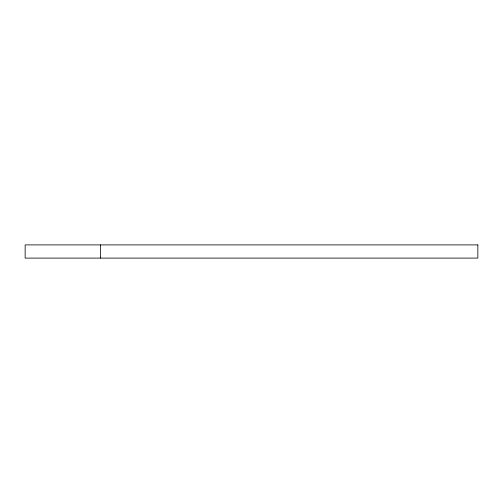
<?xml version="1.0" encoding="UTF-8"?>
<svg xmlns="http://www.w3.org/2000/svg" width="503" height="503" viewBox="0 0 503 503"><rect width="100%" height="100%" fill="white"/><g stroke="black" fill="none" stroke-linecap="round" stroke-linejoin="round"><path stroke-width="0.75" d="M100.6 244.898L100.6 258.102M477.85 244.898L25.15 244.898L25.15 258.102L477.85 258.102L477.85 244.898"/></g></svg>
